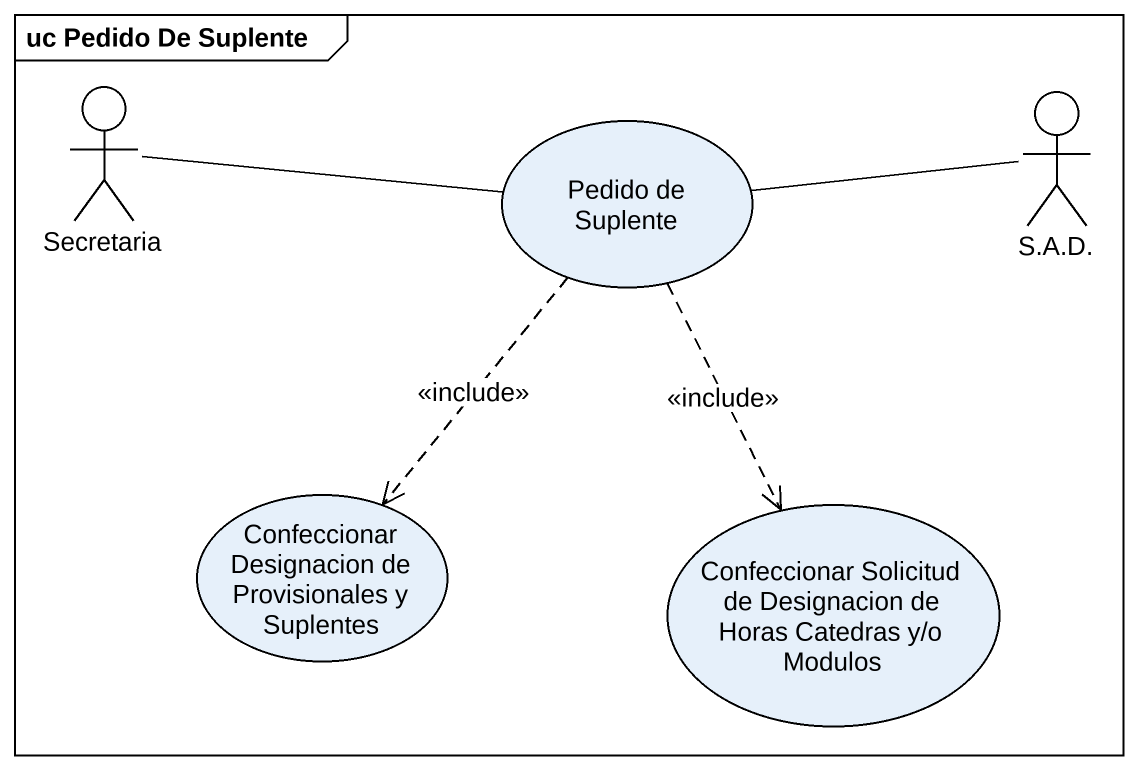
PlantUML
@startuml
mainframe uc Pedido De Suplente
actor Secretaria
usecase "Pedido de Suplente" as Pedido_de_Suplente
actor "S.A.D." as S_A_D
usecase "Confeccionar Designacion de Provisionales y Suplentes" as Confeccionar_Designacion_de
usecase "Confeccionar Solicitud de Designacion de Horas Catedras y/o Modulos" as Confeccionar_Solicitud_de
Secretaria -right- Pedido_de_Suplente
Pedido_de_Suplente -right- S_A_D
Pedido_de_Suplente ..> Confeccionar_Designacion_de : <<include>>
Pedido_de_Suplente ..> Confeccionar_Solicitud_de : <<include>>
@enduml
